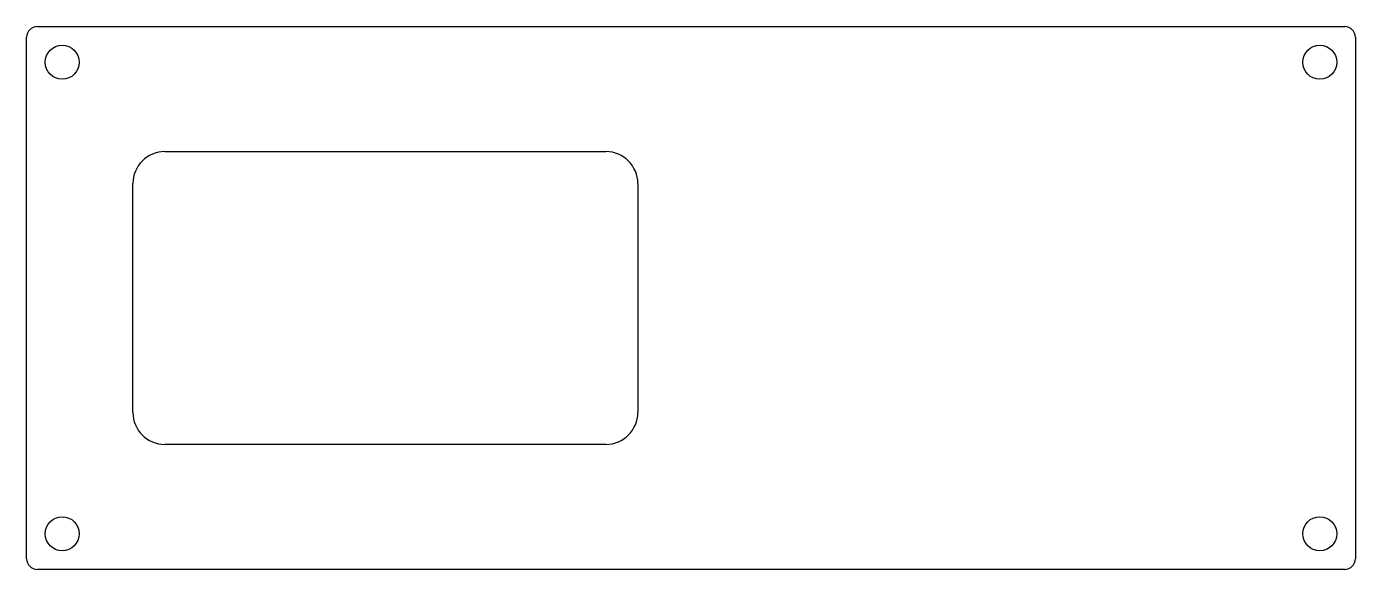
# Model space of a CAD drawing. Header units: millimetres. Extents: x 0 to 125, y 0 to 51.
import ezdxf

# ---------------------------------------------------------------- set-up
doc = ezdxf.new("R2010")
doc.units = ezdxf.units.MM
doc.header["$MEASUREMENT"] = 0

msp = doc.modelspace()

# ---------------------------------------------------------------- linework, layer by layer
for p, q in [((0, 1), (0, 50)), ((1, 51), (124, 51)), ((125, 50), (125, 1)), ((13, 39.25), (54.5, 39.25)), ((10, 14.75), (10, 36.25)), ((57.5, 36.25), (57.5, 14.75)), ((54.5, 11.75), (13, 11.75)), ((124, 0), (1, 0))]:
    msp.add_line(p, q)
for centre in [(3.35, 47.65), (121.65, 47.65), (3.35, 3.35), (121.65, 3.35)]:
    msp.add_circle(centre, 1.6)
for centre, radius, start, end in [((1, 50), 1, 90, 180), ((124, 50), 1, 0, 90), ((13, 36.25), 3, 90, 180), ((54.5, 36.25), 3, 0, 90), ((13, 14.75), 3, 180, 270), ((54.5, 14.75), 3, 270, 0), ((1, 1), 1, 180, 270), ((124, 1), 1, 270, 0)]:
    msp.add_arc(centre, radius, start, end)

doc.saveas('drawing.dxf')
